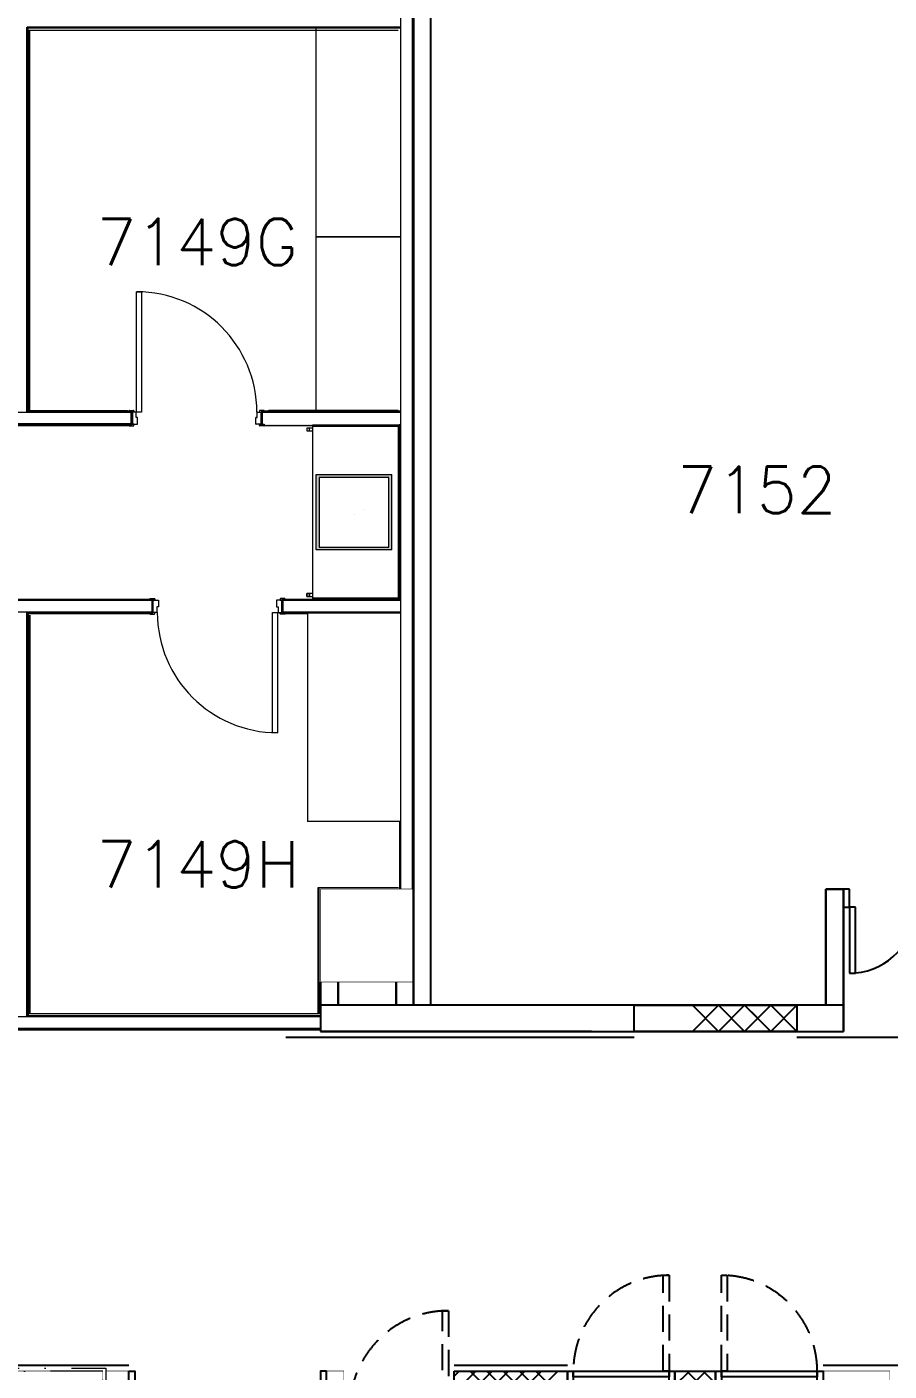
# Model space of a CAD drawing. Header units: millimetres. Extents: x -68474 to 336725, y -113450 to 40976.
# Drawn here: x 201071 to 208494, y -42750 to -31176 of the extents above; entities that cross this region are included whole.
import ezdxf

# ---------------------------------------------------------------- set-up
doc = ezdxf.new("R2010")
doc.units = ezdxf.units.MM
doc.header["$LTSCALE"] = 900
for name, pattern in [('Dash 3mm', [6, 3, -3]), ('DASHDOT', [1, 0.5, -0.25, 0, -0.25]), ('s5152a$0$HIDDEN', [0.375, 0.25, -0.125])]:
    doc.linetypes.add(name, pattern=pattern)
for name, color, linetype, lineweight in [('9', 7, 'Continuous', 5), ('A-DETL-GENF', 92, 'Continuous', 15), ('A-DOOR', 31, 'Continuous', 15), ('A-GENM', 13, 'Continuous', 15), ('A-WALL', 113, 'Continuous', 15), ('EC-7thFloor-s6152$0$EWALL', 3, 'Continuous', 30), ('I-WALL', 2, 'Continuous', 15), ('P-SANR-FIXT', 6, 'Continuous', 15), ('s5152a$0$EWALL', 3, 'Continuous', 30)]:
    doc.layers.add(name, color=color, linetype=linetype, lineweight=lineweight)
for name, color, linetype in [('EC-7thFloor-s6152$0$20', 3, 'Continuous'), ('EC-7thFloor-s6152$0$23', 1, 'Continuous'), ('EC-7thFloor-s6152$0$30', 1, 'Continuous'), ('EC-7thFloor-s6152$0$6', 7, 'Continuous'), ('EC-7thFloor-s6152$0$INNER', 4, 'Continuous'), ('EC-7thFloor-s6152$0$new_wall', 7, 'Continuous'), ('EC-7thFloor-s6152$0$ROOM-NO', 4, 'Continuous'), ('s5152a$0$11', 7, 'Continuous'), ('s5152a$0$20', 7, 'Continuous'), ('s5152a$0$22', 7, 'Continuous'), ('s5152a$0$23', 7, 'Continuous'), ('s5152a$0$30', 7, 'Continuous'), ('s5152a$0$6', 7, 'Continuous'), ('s5152a$0$new_blkwl', 4, 'Continuous'), ('s5152a$0$new_wall', 7, 'Continuous'), ('s5152a$0$ROOM-NO', 4, 'Continuous'), ('s5152a$0$WALL', 1, 'Continuous')]:
    doc.layers.add(name, color=color, linetype=linetype)
doc.styles.add('EC-7thFloor-s6152$0$STANDARD', font='SIMPLEX.SHX')
doc.styles.add('s5152a$0$STANDARD', font='SIMPLEX')

# ---------------------------------------------------------------- blocks, each defined once
blk = doc.blocks.new('s5152a$0$D1700B')
at = {"layer": 's5152a$0$30', "color": 14, "linetype": 'Continuous'}
for points in [[(0, 0), (0.05, 0), (0.05, 0.95), (0.1, 0.95), (0.1, 0.15), (0, 0.15), (0, 0)], [(1.7, 0), (1.65, 0), (1.65, 0.95), (1.6, 0.95), (1.6, 0.15), (1.7, 0.15), (1.7, 0)]]:
    blk.add_lwpolyline(points, dxfattribs=at)
for centre, start, end in [((0.05, 0.15), 0, 90), ((1.650003, 0.15), 90, 180)]:
    blk.add_arc(centre, 0.800001, start, end, dxfattribs=at)
blk = doc.blocks.new('Basic Wall _ A-Gypsum Block-Internal-100mm-WithSkimCoat - ___-2801812-Level 7 - Proposed Works_GBP Submission 1')
at = {"layer": 'I-WALL'}
blk.add_hatch(color=31, dxfattribs=at).paths.add_polyline_path([(204393, -38600), (204403, -38600), (204403, -21400), (204393, -21400), (204393, -37406)], flags=0)
for p, q in [((204403, -21400), (204403, -38600)), ((204403, -38600), (204400, -38600))]:
    blk.add_line(p, q, dxfattribs=at)
blk = doc.blocks.new('Basic Wall _ A-Gypsum Block-Internal-100mm-WithSkimCoat - ___-2801813-Level 7 - Proposed Works_GBP Submission 1')
at = {"layer": 'I-WALL'}
h = blk.add_hatch(color=31, dxfattribs=at)
h.paths.add_polyline_path([(204288, -38600), (204288, -38018), (204278, -38018), (204278, -38600)], flags=0)
h.paths.add_polyline_path([(204278, -36113), (204288, -36113), (204288, -34597), (204278, -34597), (204278, -34605), (204280, -34605), (204280, -36105), (204278, -36105)], flags=0)
h.paths.add_polyline_path([(204278, -34492), (204288, -34492), (204288, -34485), (204278, -34485)], flags=0)
h.paths.add_polyline_path([(204288, -31185), (204288, -31177), (204278, -31177), (204278, -31185)], flags=0)
h.paths.add_polyline_path([(204286, -31072), (204288, -31072), (204287, -28058), (204278, -28058), (204278, -31072)], flags=0)
h.paths.add_polyline_path([(204288, -27953), (204288, -21400), (204278, -21400), (204278, -27953), (204287, -27953)], flags=0)
for p, q in [((204278, -31177), (204278, -31185)), ((204278, -34485), (204278, -34493)), ((204278, -34597), (204278, -34605)), ((204278, -36105), (204278, -36113)), ((204278, -38018), (204278, -38600))]:
    blk.add_line(p, q, dxfattribs=at)
blk = doc.blocks.new('Basic Wall _ A-Gypsum Block-Internal-100mm-WithSkimCoat - ___-2801826-Level 7 - Proposed Works_GBP Submission 1')
at = {"layer": 'I-WALL'}
h = blk.add_hatch(color=31, dxfattribs=at)
h.paths.add_polyline_path([(203559, -31187), (203559, -31185), (204288, -31185), (204288, -31178), (201073, -31178), (201073, -31187), (201894, -31187)], flags=0)
h.paths.add_polyline_path([(200968, -31187), (200968, -31178), (197713, -31178), (197713, -31185), (198481, -31185), (198481, -31187)], flags=0)
for p, q in [((200968, -31187), (198481, -31187)), ((203559, -31187), (201073, -31187))]:
    blk.add_line(p, q, dxfattribs=at)
blk = doc.blocks.new('A-Generic-Doorset-Single_Internal-RyderBP - Type 02 - 1120 x 2100mm _ L20_TBC _ GRP Leaf  _ GRP Frame _ dB-4782836-Level 7 - Proposed Works_GBP Submission 1')
at = {"layer": 'A-DETL-GENF'}
for p, q in [((-532, 52.5), (-532, 63.5)), ((-522, 52.5), (-532, 52.5)), ((-529, 66.5), (-493, 66.5)), ((-522, 54.5), (-522, 52.5)), ((-512, 54.5), (-522, 54.5)), ((-512, 52.5), (-512, 54.5)), ((-490, 52.5), (-512, 52.5)), ((-490, 63.5), (-490, 52.5)), ((590, 63.5), (590, 52.5)), ((590, 63.5), (590, 52.5)), ((590, 52.5), (612, 52.5)), ((590, 52.5), (612, 52.5)), ((629, 66.5), (593, 66.5)), ((629, 66.5), (593, 66.5)), ((612, 54.5), (622, 54.5)), ((612, 52.5), (612, 54.5)), ((612, 54.5), (622, 54.5)), ((612, 52.5), (612, 54.5)), ((622, 54.5), (622, 52.5)), ((622, 54.5), (622, 52.5)), ((622, 52.5), (632, 52.5)), ((622, 52.5), (632, 52.5)), ((632, 52.5), (632, 63.5)), ((632, 52.5), (632, 63.5)), ((-522, -52.5), (-532, -52.5)), ((-532, -52.5), (-532, -63.5)), ((-529, -66.5), (-493, -66.5)), ((-522, -54.5), (-522, -52.5)), ((-512, -54.5), (-522, -54.5)), ((-512, -52.5), (-512, -54.5)), ((-490, -52.5), (-512, -52.5)), ((-490, -63.5), (-490, -52.5)), ((524, -1088.5), (524, -52.5)), ((524, -52.5), (568, -52.5)), ((568, -52.5), (568, -1088.5)), ((590, -52.5), (612, -52.5)), ((590, -63.5), (590, -52.5)), ((590, -52.5), (612, -52.5)), ((590, -63.5), (590, -52.5)), ((629, -66.5), (593, -66.5)), ((629, -66.5), (593, -66.5)), ((612, -52.5), (612, -54.5)), ((612, -52.5), (612, -54.5)), ((612, -54.5), (622, -54.5)), ((612, -54.5), (622, -54.5)), ((622, -52.5), (632, -52.5)), ((622, -54.5), (622, -52.5)), ((622, -52.5), (632, -52.5)), ((622, -54.5), (622, -52.5)), ((632, -52.5), (632, -63.5)), ((632, -52.5), (632, -63.5)), ((568, -1088.5), (524, -1088.5))]:
    blk.add_line(p, q, dxfattribs=at)
for centre, radius, start, end in [((-529, 63.5), 3, 90, 180), ((-493, 63.5), 3, 360, 90), ((593, 63.5), 3, 90, 180), ((593, 63.5), 3, 90, 180), ((629, 63.5), 3, 360, 90), ((629, 63.5), 3, 360, 90), ((-529, -63.5), 3, 180, 270), ((-493, -63.5), 3, 270, 360), ((568, -52.5), 1036, 180, 270), ((593, -63.5), 3, 180, 270), ((593, -63.5), 3, 180, 270), ((629, -63.5), 3, 270, 360), ((629, -63.5), 3, 270, 360)]:
    blk.add_arc(centre, radius, start, end, dxfattribs=at)
at = {"layer": 'A-DOOR'}
for p, q in [((-510, 52.5), (-462, 52.5)), ((-510, 52.5), (-459, 52.5)), ((-503, -52.5), (-503, 52.5)), ((-459, 52.5), (-459, -5.5)), ((-459, 49.5), (-459, -2.5)), ((559, 52.5), (559, -5.5)), ((610, 52.5), (559, 52.5)), ((559, 49.5), (559, -2.5)), ((610, 52.5), (562, 52.5)), ((603, -52.5), (603, 52.5)), ((-474, -52.5), (-510, -52.5)), ((-471, -52.5), (-510, -52.5)), ((-471, -5.5), (-471, -49.5)), ((-462, -5.5), (-471, -5.5)), ((-471, -5.5), (-471, -52.5)), ((-459, -5.5), (-471, -5.5)), ((559, -5.5), (571, -5.5)), ((562, -5.5), (571, -5.5)), ((571, -5.5), (571, -52.5)), ((571, -52.5), (610, -52.5))]:
    blk.add_line(p, q, dxfattribs=at)
for centre, start, end in [((-462, 49.5), 360, 90), ((562, 49.5), 90, 180), ((-474, -49.5), 270, 360), ((-462, -2.5), 270, 360), ((562, -2.5), 180, 270)]:
    blk.add_arc(centre, 3, start, end, dxfattribs=at)
blk = doc.blocks.new('Basic Wall _ A-Gypsum Block-Internal-100mm-WithSkimCoat - ___-2801841-Level 7 - Proposed Works_GBP Submission 1')
at = {"layer": 'I-WALL'}
for points in [[(198778, -36228), (198778, -36218), (197713, -36218), (197713, -36228), (197816, -36228)], [(203488, -36228), (203488, -36218), (203272, -36218), (203272, -36228)]]:
    blk.add_hatch(color=31, dxfattribs=at).paths.add_polyline_path(points, flags=0)
h = blk.add_hatch(color=31, dxfattribs=at)
h.paths.add_polyline_path([(200968, -36228), (200968, -36218), (199898, -36218), (199898, -36228)], flags=0)
h.paths.add_polyline_path([(201073, -36228), (202152, -36228), (202152, -36218), (201073, -36218)], flags=0)
for p, q in [((198778, -36218), (198778, -36228)), ((199898, -36228), (199898, -36218)), ((202152, -36218), (202152, -36228)), ((203272, -36228), (203272, -36218)), ((197713, -36228), (198778, -36228)), ((199898, -36228), (200968, -36228)), ((201073, -36228), (202152, -36228)), ((203272, -36228), (203488, -36228))]:
    blk.add_line(p, q, dxfattribs=at)
blk = doc.blocks.new('Basic Wall _ A-Gypsum Block-Internal-100mm-WithSkimCoat - ___-2801840-Level 7 - Proposed Works_GBP Submission 1')
at = {"layer": 'I-WALL'}
for points in [[(198778, -36113), (198778, -36103), (197713, -36103), (197713, -36113), (197816, -36113)], [(202152, -36113), (202152, -36103), (199898, -36103), (199898, -36113), (201894, -36113)], [(204270, -36113), (204288, -36113), (204288, -36103), (204280, -36103), (204280, -36105), (203530, -36105), (203530, -36103), (203272, -36103), (203272, -36113), (203933, -36113)]]:
    blk.add_hatch(color=31, dxfattribs=at).paths.add_polyline_path(points, flags=0)
for p, q in [((197713, -36103), (198778, -36103)), ((198778, -36103), (198778, -36113)), ((199898, -36113), (199898, -36103)), ((199898, -36103), (202152, -36103)), ((202152, -36103), (202152, -36113)), ((203272, -36113), (203272, -36103)), ((203272, -36103), (203530, -36103)), ((204280, -36103), (204288, -36103))]:
    blk.add_line(p, q, dxfattribs=at)
blk = doc.blocks.new('Basic Wall _ A-Gypsum Block-Internal-100mm-WithSkimCoat - ___-2801884-Level 7 - Proposed Works_GBP Submission 1')
at = {"layer": 'I-WALL'}
for points in [[(198481, -34492), (198871, -34492), (198871, -34482), (198481, -34482), (198481, -34485), (197731, -34485), (197731, -34482), (197713, -34482), (197713, -34492), (197816, -34492)], [(203933, -34492), (204288, -34492), (204288, -34485), (203559, -34485), (203559, -34482), (203093, -34482), (203093, -34492), (203559, -34492)]]:
    blk.add_hatch(color=31, dxfattribs=at).paths.add_polyline_path(points, flags=0)
h = blk.add_hatch(color=31, dxfattribs=at)
h.paths.add_polyline_path([(201973, -34492), (201973, -34482), (201073, -34482), (201073, -34492), (201894, -34492)], flags=0)
h.paths.add_polyline_path([(200968, -34492), (200968, -34482), (199991, -34482), (199991, -34492)], flags=0)
for p, q in [((197713, -34482), (197731, -34482)), ((198481, -34482), (198871, -34482)), ((198871, -34482), (198871, -34492)), ((199991, -34492), (199991, -34482)), ((199991, -34482), (200968, -34482)), ((201073, -34482), (201973, -34482)), ((201973, -34482), (201973, -34492)), ((203093, -34492), (203093, -34482)), ((203093, -34482), (203559, -34482))]:
    blk.add_line(p, q, dxfattribs=at)
blk = doc.blocks.new('Basic Wall _ A-Gypsum Block-Internal-100mm-WithSkimCoat - ___-2801887-Level 7 - Proposed Works_GBP Submission 1')
at = {"layer": 'I-WALL'}
blk.add_hatch(color=31, dxfattribs=at).paths.add_polyline_path([(201073, -34492), (201083, -34492), (201083, -31177), (201073, -31178), (201073, -34492)], flags=0)
blk.add_line((201083, -34492), (201083, -31177), dxfattribs=at)
blk = doc.blocks.new('Basic Wall _ A-Gypsum Block-Internal-100mm-WithSkimCoat - ___-2801888-Level 7 - Proposed Works_GBP Submission 1')
at = {"layer": 'I-WALL'}
blk.add_hatch(color=31, dxfattribs=at).paths.add_polyline_path([(201073, -39698), (201083, -39698), (201083, -36217), (201073, -36217), (201073, -37406)], flags=0)
blk.add_line((201083, -36217), (201083, -39698), dxfattribs=at)
blk = doc.blocks.new('BENCHTOP WITH UPTURN - BENCHTOP - STAINLESS STEEL WITH WET EDGE 1500W-4701872-Level 7 - Proposed Works_GBP Submission 1')
at = {"layer": 'A-GENM', "color": 8, "linetype": 'Dash 3mm', "lineweight": 13}
for p, q in [((0, 707), (0, 728)), ((0, 0), (0, 704)), ((1500, 728), (1500, 0)), ((0, 0), (1492, 0)), ((1495, 0), (1500, 0))]:
    blk.add_line(p, q, dxfattribs=at)
blk = doc.blocks.new('BENCHTOP WITH UPTURN - BENCHTOP - STAINLESS STEEL WITH WET EDGE 1800W-4701873-Level 7 - Proposed Works_GBP Submission 1')
at = {"layer": 'A-GENM', "color": 8, "linetype": 'Dash 3mm', "lineweight": 13}
for p, q in [((0, 0), (0, 728)), ((1800, 728), (1800, 707)), ((1800, 704), (1800, 0)), ((0, 0), (20, 0)), ((23, 0), (1800, 0))]:
    blk.add_line(p, q, dxfattribs=at)
blk = doc.blocks.new('BENCH SS LEGS1  - BENCH STAINLESS STEEL - LEGS-2775747-Level 7 - Proposed Works_GBP Submission 1')
at = {"layer": 'A-GENM', "color": 8, "linetype": 'Dash 3mm', "lineweight": 13}
for p, q in [((25, 775), (25, 800)), ((25, 800), (50, 800)), ((50, 775), (25, 775)), ((25, 775), (25, 750)), ((50, 800), (50, 775)), ((50, 750), (50, 775)), ((1475, 800), (1450, 800)), ((1450, 800), (1450, 775)), ((1450, 775), (1475, 775)), ((1450, 775), (1450, 750)), ((1475, 775), (1475, 800)), ((1475, 750), (1475, 775))]:
    blk.add_line(p, q, dxfattribs=at)
at = {"layer": 'A-GENM'}
for p, q in [((25, 800), (25, 775)), ((50, 800), (25, 800)), ((25, 775), (50, 775)), ((50, 775), (50, 800)), ((1475, 800), (1450, 800)), ((1450, 800), (1450, 775)), ((1450, 775), (1475, 775)), ((1475, 775), (1475, 800))]:
    blk.add_line(p, q, dxfattribs=at)
blk = doc.blocks.new('BENCHTOP WITH UPTURN - BENCHTOP - STAINLESS STEEL WITH WET EDGE WITH SS SINK 1500W-4701870-Level 7 - Proposed Works_GBP Submission 1')
at = {"layer": 'A-GENM', "color": 8, "linetype": 'Dash 3mm', "lineweight": 13}
for p, q in [((10, 750), (0, 750)), ((0, 750), (0, 10)), ((10, 10), (10, 750)), ((1490, 750), (10, 750)), ((1500, 750), (1490, 750)), ((1490, 750), (1490, 10)), ((1500, 10), (1500, 750)), ((0, 10), (1500, 10)), ((1500, 10), (0, 10)), ((0, 10), (0, 0)), ((0, 10), (10, 10)), ((0, 0), (1500, 0)), ((1490, 10), (1500, 10)), ((1500, 0), (1500, 10))]:
    blk.add_line(p, q, dxfattribs=at)
blk = doc.blocks.new('SINK_single - Stainless Steel Sink - 600x600x600D - all stainless steel grade 316  finish-6228318-Level 7 - Proposed Works_GBP Submission 1')
at = {"layer": 'P-SANR-FIXT'}
h = blk.add_hatch(color=51, dxfattribs=at)
h.paths.add_polyline_path([(325, 275), (-325, 275), (-325, -375), (325, -375), (325, 251)], flags=0)
h.paths.add_polyline_path([(300, 250), (300, -350), (-300, -350), (-300, 250), (199, 250)], flags=0)
for p, q in [((-325, -375), (-325, 275)), ((325, 275), (-325, 275)), ((-300, 250), (-300, -350)), ((300, 250), (-300, 250)), ((300, -350), (300, 250)), ((325, 275), (325, -375)), ((-20, 30), (-20, 30)), ((-20, 30), (-20, 30)), ((20, -50), (20, -50)), ((325, -375), (-325, -375)), ((-300, -350), (300, -350))]:
    blk.add_line(p, q, dxfattribs=at)
blk = doc.blocks.new('BENCHTOP WITH UPTURN - BENCHTOP - STAINLESS STEEL WITH WET EDGE 1800W-V17-Level 7 - Proposed Works_GBP Submission 1')
at = {"layer": 'A-GENM', "color": 8, "linetype": 'Dash 3mm', "lineweight": 13}
for p, q in [((1800, 800), (1800, 783)), ((1800, 780), (1800, 0)), ((0, 0), (1800, 0))]:
    blk.add_line(p, q, dxfattribs=at)
blk = doc.blocks.new('Basic Wall _ A-Gypsum Block-Internal-100mm-WithSkimCoat - ___-5039418-Level 7 - Proposed Works_GBP Submission 1')
at = {"layer": 'I-WALL'}
blk.add_hatch(color=31, dxfattribs=at).paths.add_polyline_path([(201894, -39813), (203600, -39813), (203600, -39803), (198878, -39803), (198878, -39813), (199855, -39813)], flags=0)
blk.add_line((198878, -39813), (203600, -39813), dxfattribs=at)
blk = doc.blocks.new('Basic Wall _ A-Gypsum Block-Internal-100mm-WithSkimCoat - ___-5039417-Level 7 - Proposed Works_GBP Submission 1')
at = {"layer": 'I-WALL'}
h = blk.add_hatch(color=31, dxfattribs=at)
h.paths.add_polyline_path([(201894, -39698), (203600, -39698), (203600, -39688), (201073, -39688), (201073, -39698)], flags=0)
h.paths.add_polyline_path([(198878, -39698), (200968, -39697), (200968, -39688), (198878, -39688), (198878, -39695)], flags=0)
for p, q in [((198878, -39698), (198878, -39688)), ((198878, -39688), (200968, -39688)), ((201073, -39688), (203600, -39688))]:
    blk.add_line(p, q, dxfattribs=at)
blk = doc.blocks.new('Basic Wall _ A-Gypsum Block-Internal-100mm-WithSkimCoat - ___-2801885-Level 7 - Proposed Works_GBP Submission 1')
at = {"layer": 'I-WALL'}
for points in [[(198871, -34608), (198871, -34598), (197713, -34598), (197713, -34608), (197816, -34608)], [(201973, -34608), (201973, -34598), (199991, -34598), (199991, -34608), (201894, -34608)], [(204280, -34608), (204288, -34608), (204288, -34598), (203093, -34598), (203093, -34608), (203530, -34608), (203530, -34605), (204280, -34605)]]:
    blk.add_hatch(color=31, dxfattribs=at).paths.add_polyline_path(points, flags=0)
for p, q in [((198871, -34598), (198871, -34608)), ((199991, -34608), (199991, -34598)), ((201973, -34598), (201973, -34608)), ((203093, -34608), (203093, -34598)), ((197713, -34608), (198871, -34608)), ((199991, -34608), (201973, -34608)), ((203093, -34608), (203530, -34608)), ((204280, -34608), (204288, -34608))]:
    blk.add_line(p, q, dxfattribs=at)

msp = doc.modelspace()

# ---------------------------------------------------------------- linework, layer by layer
for p, q in [((208151.82703, -38600), (208100.103, -38600)), ((208151.82703, -38600), (208100.103, -38600)), ((208203.55107, -38755.1721), (208151.82703, -38755.1721)), ((208203.55107, -38755.1721), (208151.82703, -38755.1721))]:
    msp.add_line(p, q)
at = {"layer": '9', "color": 1, "linetype": 'DASHDOT'}
msp.add_lwpolyline([(158050, -49575), (158050, -49550), (158249.9, -49550), (158249.9, -42725), (201749.8, -42725), (201749.8, -49550), (201949.8, -49550), (201949.8, -49575), (201724.8, -49575), (201724.8, -42750), (158275, -42750), (158275, -49575)], close=True, dxfattribs=at)
at = {"layer": 'A-WALL'}
for p, q in [((204290.08709, -38600), (204290.08709, -21400)), ((204290.08709, -38600), (204290.08709, -21400)), ((204390.08709, -38600), (204390.08709, -21400)), ((201090.66556, -34481.41081), (201090.66556, -31205.41081)), ((201090.66556, -31205.41081), (204266.66556, -31205.41081)), ((201093.66556, -31208.41081), (201093.66556, -34478.41081)), ((204266.66556, -31208.41081), (201093.66556, -31208.41081)), ((201938.66556, -34481.41081), (201090.66556, -34481.41081)), ((201093.66556, -34478.41081), (201938.66556, -34478.41081)), ((201938.66556, -34481.41081), (201938.66556, -34478.41081)), ((203153.66556, -34476.76825), (204263.66556, -34476.76825)), ((203153.66556, -34479.76825), (203153.66556, -34476.76825)), ((204266.66556, -34479.76825), (203153.66556, -34479.76825)), ((201972.85046, -34495), (199990.86232, -34495)), ((201972.85046, -34595), (199990.86232, -34595)), ((204287.58709, -34495), (203092.85046, -34495)), ((202152.06257, -36115), (199898.1, -36115)), ((202152.06257, -36215), (199898.1, -36215)), ((204287.58709, -36115), (203272.06257, -36115)), ((204287.58709, -36215), (203272.06257, -36215)), ((201093.31387, -39675.23258), (201093.31387, -36240.23258)), ((201096.31387, -36240.23258), (201096.31387, -39675.23258)), ((203580.1, -39672.23258), (203580.1, -38584.91039)), ((203580.1, -38584.91039), (204267.355, -38584.91039)), ((203583.1, -38587.91039), (203583.1, -39675.23258)), ((204270.355, -38587.91039), (203583.1, -38587.91039)), ((203583.1, -39675.23258), (201093.31387, -39675.23258)), ((201096.31387, -39672.23258), (203580.1, -39672.23258)), ((203600.1, -39700), (198877.6, -39700)), ((203600.1, -39800), (198877.6, -39800))]:
    msp.add_line(p, q, dxfattribs=at)
at = {"layer": 'EC-7thFloor-s6152$0$20', "linetype": 'Continuous'}
for p, q in [((204400, -39600), (204400, -20325)), ((204400, -39600), (204400, -20325)), ((204550, -39600), (204550, -20325)), ((204550, -39600), (204550, -20325)), ((206300, -39600), (203600.1, -39600)), ((206300, -39600), (203600.1, -39600)), ((206300.1, -39825), (206300.1, -39600)), ((206300.1, -39825), (206300.1, -39600)), ((207700.1, -39600), (207700.1, -39825)), ((208100.103, -39600), (207700.1, -39600)), ((207700.1, -39600), (207700.1, -39825)), ((208100.103, -39600), (207700.1, -39600)), ((203600.1, -39825), (206300, -39825)), ((203600.1, -39825), (206300, -39825)), ((207700.1, -39825), (208100.103, -39825)), ((207700.1, -39825), (208100.103, -39825))]:
    msp.add_line(p, q, dxfattribs=at)
at = {"layer": 'EC-7thFloor-s6152$0$20', "color": 14, "linetype": 'Continuous'}
msp.add_lwpolyline([(203600.1, -39825), (206300, -39825), (206300, -39600), (203600.1, -39600)], dxfattribs=at)
msp.add_lwpolyline([(203600.1, -39825), (206300, -39825), (206300, -39600), (203600.1, -39600)], dxfattribs=at)
at = {"layer": 'EC-7thFloor-s6152$0$23', "color": 8, "linetype": 'Continuous'}
msp.add_line((203299.99979, -39875), (206300, -39875), dxfattribs=at)
msp.add_line((203299.99979, -39875), (206300, -39875), dxfattribs=at)
at = {"layer": 'EC-7thFloor-s6152$0$23', "linetype": 'Continuous'}
msp.add_line((207700.1, -39875), (210675.1, -39875), dxfattribs=at)
msp.add_line((207700.1, -39875), (210675.1, -39875), dxfattribs=at)
at = {"layer": 'EC-7thFloor-s6152$0$30', "linetype": 'Continuous'}
for p, q in [((208151.82703, -38755.1721), (208151.82703, -38600)), ((208151.82703, -38755.1721), (208151.82703, -38600)), ((208100.103, -38755.1721), (208151.82703, -38755.1721)), ((208100.103, -38755.1721), (208151.82703, -38755.1721)), ((208151.82703, -38755.1721), (208151.82703, -39324.13648)), ((208151.82703, -38755.1721), (208151.82703, -39324.13648)), ((208203.55107, -39324.13648), (208203.55107, -38755.1721)), ((208203.55107, -39324.13648), (208203.55107, -38755.1721)), ((208151.82703, -39324.13648), (208203.55107, -39324.13648)), ((208151.82703, -39324.13648), (208203.55107, -39324.13648))]:
    msp.add_line(p, q, dxfattribs=at)
msp.add_arc((208151.82703, -38755.1721), 568.96438, 270, 352.950426824, dxfattribs=at)
msp.add_arc((208151.82703, -38755.1721), 568.96438, 270, 352.950426824, dxfattribs=at)
at = {"layer": 'EC-7thFloor-s6152$0$6', "color": 2, "linetype": 'Continuous', "const_width": 5}
msp.add_lwpolyline([(203600, -39400), (204400, -39400), (204400, -38600), (203600, -38600)], close=True, dxfattribs=at)
msp.add_lwpolyline([(203600, -39400), (204400, -39400), (204400, -38600), (203600, -38600)], close=True, dxfattribs=at)
at = {"layer": 'EC-7thFloor-s6152$0$EWALL'}
for p, q in [((207950.103, -39600), (207950.103, -38600)), ((207950.103, -38600), (208100.103, -38600)), ((207950.103, -39600), (207950.103, -38600)), ((207950.103, -38600), (208100.103, -38600)), ((208100.103, -39600), (208100.103, -38600)), ((208100.103, -39600), (208100.103, -38600)), ((206300.1, -39600), (207700.1, -39600)), ((206300.1, -39600), (207700.1, -39600)), ((208100.103, -39825), (208100.103, -39600)), ((208100.103, -39825), (208100.103, -39600)), ((207700.1, -39825), (206300.1, -39825)), ((207700.1, -39825), (206300.1, -39825))]:
    msp.add_line(p, q, dxfattribs=at)
at = {"layer": 'EC-7thFloor-s6152$0$INNER'}
for p, q in [((207025.10023, -39600.00067), (206800.10068, -39825.00022)), ((207025.10023, -39825.00022), (206800.10068, -39600.00067)), ((207025.10023, -39600.00067), (206800.10068, -39825.00022)), ((207025.10023, -39825.00022), (206800.10068, -39600.00067)), ((207250.10023, -39600.00022), (207025.10023, -39825.00022)), ((207250.10023, -39825.00022), (207025.10023, -39600.00022)), ((207250.10023, -39600.00022), (207025.10023, -39825.00022)), ((207250.10023, -39825.00022), (207025.10023, -39600.00022)), ((207362.60023, -39712.50022), (207250.10023, -39600.00022)), ((207362.60023, -39712.50022), (207250.10023, -39600.00022)), ((207475.1, -39825), (207250.10045, -39600.00045)), ((207475.1, -39600.00045), (207250.10045, -39825)), ((207475.1, -39825), (207250.10045, -39600.00045)), ((207475.1, -39600.00045), (207250.10045, -39825)), ((207700.1, -39600), (207475.1, -39825)), ((207700.1, -39825), (207475.1, -39600)), ((207700.1, -39600), (207475.1, -39825)), ((207700.1, -39825), (207475.1, -39600)), ((207362.60023, -39712.50022), (207250.10023, -39825.00022)), ((207362.60023, -39712.50022), (207250.10023, -39825.00022))]:
    msp.add_line(p, q, dxfattribs=at)
at = {"layer": 'EC-7thFloor-s6152$0$new_wall'}
msp.add_line((205931.05166, -39825), (203600.1, -39825), dxfattribs=at)
msp.add_line((205931.05166, -39825), (203600.1, -39825), dxfattribs=at)
at = {"layer": 'I-WALL', "lineweight": 25}
for p, q in [((204392.58709, -38600), (204392.58709, -21400)), ((201072.56257, -31177.5), (204287.58709, -31177.5)), ((201072.56257, -34492.5), (201072.56257, -31177.5)), ((199990.86232, -34597.5), (201972.85046, -34597.5)), ((201972.85046, -34492.5), (201072.56257, -34492.5)), ((201972.85046, -34597.5), (201972.85046, -34492.5)), ((204287.58709, -34492.5), (203092.85046, -34492.5)), ((203092.85046, -34492.5), (203092.85046, -34597.5)), ((202152.06257, -36112.5), (199898.1, -36112.5)), ((201072.56257, -36217.5), (202152.06257, -36217.5)), ((201072.56257, -39697.5), (201072.56257, -36217.5)), ((202152.06257, -36217.5), (202152.06257, -36112.5)), ((204287.58709, -36112.5), (203272.06257, -36112.5)), ((203272.06257, -36112.5), (203272.06257, -36217.5)), ((203272.06257, -36217.5), (204287.58709, -36217.5)), ((203600.1, -39697.5), (201072.56257, -39697.5)), ((203600.1, -39600), (203600.1, -39825)), ((198877.6, -39802.5), (203600.1, -39802.5))]:
    msp.add_line(p, q, dxfattribs=at)
at = {"layer": 's5152a$0$11', "color": 3, "linetype": 'Continuous', "const_width": 5}
for points in [[(201750, -42900), (201750.1, -42750), (201950, -42750), (201950, -43850), (201750, -43850), (201750, -42900), (201750, -42900)], [(207000, -49550), (209350, -49550), (209350, -49350), (208500, -49350), (208500, -42750), (207925, -42750), (207925, -42900), (208300, -42900), (208300, -43650), (203800, -43650), (203800, -42750), (203650, -42750), (203650, -43850), (208300, -43850), (208300, -49350), (207000, -49350), (207000, -49550)]]:
    msp.add_lwpolyline(points, dxfattribs=at)
at = {"layer": 's5152a$0$11', "color": 14, "linetype": 'Continuous'}
for points in [[(204750, -42750), (205725, -42750), (205725, -42900), (204900, -42900), (204900, -43650), (204750, -43650)], [(207000, -42750), (207000, -42900), (206900, -42900), (206900, -43650), (206750, -43650), (206750, -42900), (206650, -42900), (206650, -42750)]]:
    msp.add_lwpolyline(points, close=True, dxfattribs=at)
at = {"layer": 's5152a$0$20', "color": 3, "linetype": 'Continuous', "const_width": 5}
msp.add_lwpolyline([(200105, -42923.8), (201725, -42923.8), (201725, -42750), (200105, -42750)], close=True, dxfattribs=at)
at = {"layer": 's5152a$0$22', "color": 14, "linetype": 'Continuous'}
msp.add_line((204750, -42793.4), (204793.4, -42750), dxfattribs=at)
msp.add_line((204750, -42793.4), (204793.4, -42750), dxfattribs=at)
at = {"layer": 's5152a$0$22', "color": 1, "linetype": 'Continuous'}
for p, q in [((204750, -42934.8), (204934.8, -42750)), ((204750, -42793.4), (204793.4, -42750)), ((204888.3, -42750), (205038.3, -42900)), ((204926.2, -42900), (205076.2, -42750)), ((205029.7, -42750), (205179.7, -42900)), ((205067.6, -42900), (205217.6, -42750)), ((205171.1, -42750), (205321.1, -42900)), ((205209.1, -42900), (205359.1, -42750)), ((205312.5, -42750), (205462.5, -42900)), ((205350.5, -42900), (205500.5, -42750)), ((205453.9, -42750), (205603.9, -42900)), ((205491.9, -42900), (205641.9, -42750)), ((206650, -42874), (206774, -42750)), ((206750, -42915.4), (206915.4, -42750)), ((206752.8, -42750), (206902.8, -42900)), ((206894.3, -42750), (207000, -42855.7))]:
    msp.add_line(p, q, dxfattribs=at)
at = {"layer": 's5152a$0$23', "color": 8, "linetype": 'Continuous'}
for p, q in [((198750, -42700), (201950, -42700)), ((204750, -42700), (205725, -42700)), ((207925, -42700), (210675, -42700))]:
    msp.add_line(p, q, dxfattribs=at)
at = {"layer": 's5152a$0$30', "color": 4, "linetype": 's5152a$0$HIDDEN'}
for points in [[(206600, -41925), (206600, -42750), (206550, -42750), (206550, -41925)], [(207050, -42750), (207050, -41925), (207100, -41925), (207100, -42750)], [(204700, -42230), (204700, -43080), (204650, -43080), (204650, -42230)]]:
    msp.add_lwpolyline(points, close=True, dxfattribs=at)
at = {"layer": 's5152a$0$30', "color": 4, "linetype": 'Continuous'}
for points in [[(205725, -42750), (205775, -42750), (205775, -42900), (205725, -42900)], [(205775, -42750), (206600, -42750), (206600, -42800), (205775, -42800)], [(206600, -42750), (206650, -42750), (206650, -42900), (206600, -42900)], [(207000, -42750), (207050, -42750), (207050, -42900), (207000, -42900)], [(207050, -42750), (207875, -42750), (207875, -42800), (207050, -42800)], [(207875, -42750), (207925, -42750), (207925, -42900), (207875, -42900)]]:
    msp.add_lwpolyline(points, close=True, dxfattribs=at)
at = {"layer": 's5152a$0$30', "color": 4, "linetype": 's5152a$0$HIDDEN'}
for centre, radius, start, end in [((206600, -42750), 825, 90, 180), ((207050, -42750), 825, 0, 90), ((204700, -43080), 850, 90, 180)]:
    msp.add_arc(centre, radius, start, end, dxfattribs=at)
at = {"layer": 's5152a$0$6', "color": 2, "linetype": 'Continuous', "const_width": 5}
msp.add_lwpolyline([(203600, -39400), (204400, -39400), (204400, -38600), (203600, -38600)], close=True, dxfattribs=at)
at = {"layer": 's5152a$0$EWALL'}
for p, q in [((203600, -39400), (203600, -39599.99996)), ((203750.1, -39400), (203750.1, -39599.99996)), ((204250.1, -39400), (204250.1, -39599.99996))]:
    msp.add_line(p, q, dxfattribs=at)
at = {"layer": 's5152a$0$new_blkwl'}
msp.add_line((204400.1, -20325), (204400.1, -39599.99996), dxfattribs=at)
at = {"layer": 's5152a$0$new_wall'}
msp.add_line((204656.51557, -39825), (203600.1, -39825), dxfattribs=at)
at = {"layer": 's5152a$0$WALL'}
msp.add_line((203749.99979, -39399.99996), (203749.99979, -39599.99996), dxfattribs=at)

# ---------------------------------------------------------------- block references
at = {"xscale": 999.9979999999999, "yscale": 999.9979999999999, "zscale": 1000, "rotation": 180}
msp.add_blockref('s5152a$0$D1700B', (203650, -42750), dxfattribs=at)
at = {"layer": 'A-DOOR', "rotation": 180}
msp.add_blockref('A-Generic-Doorset-Single_Internal-RyderBP - Type 02 - 1120 x 2100mm _ L20_TBC _ GRP Leaf  _ GRP Frame _ dB-4782836-Level 7 - Proposed Works_GBP Submission 1', (202582.85046, -34545), dxfattribs=at)
at = {"layer": 'A-DOOR'}
msp.add_blockref('A-Generic-Doorset-Single_Internal-RyderBP - Type 02 - 1120 x 2100mm _ L20_TBC _ GRP Leaf  _ GRP Frame _ dB-4782836-Level 7 - Proposed Works_GBP Submission 1', (202662.06257, -36165), dxfattribs=at)
at = {"layer": 'A-GENM', "color": 8, "linetype": 'Dash 3mm', "lineweight": 13}
for name, p, rotation in [('BENCHTOP WITH UPTURN - BENCHTOP - STAINLESS STEEL WITH WET EDGE 1800W-4701873-Level 7 - Proposed Works_GBP Submission 1', (203559.34401, -31185), 269.9999999999985), ('BENCHTOP WITH UPTURN - BENCHTOP - STAINLESS STEEL WITH WET EDGE 1500W-4701872-Level 7 - Proposed Works_GBP Submission 1', (203559.34401, -32985), 269.9999999999985), ('BENCHTOP WITH UPTURN - BENCHTOP - STAINLESS STEEL WITH WET EDGE WITH SS SINK 1500W-4701870-Level 7 - Proposed Works_GBP Submission 1', (204280.08709, -36105), 89.99999999999909), ('BENCH SS LEGS1  - BENCH STAINLESS STEEL - LEGS-2775747-Level 7 - Proposed Works_GBP Submission 1', (204280.08709, -36105), 90.0000000000005), ('BENCHTOP WITH UPTURN - BENCHTOP - STAINLESS STEEL WITH WET EDGE 1800W-V17-Level 7 - Proposed Works_GBP Submission 1', (203487.58709, -36217.5), 269.999999999999)]:
    msp.add_blockref(name, p, dxfattribs=dict(at, rotation=rotation))
at = {"layer": 'I-WALL'}
for name in ['Basic Wall _ A-Gypsum Block-Internal-100mm-WithSkimCoat - ___-2801813-Level 7 - Proposed Works_GBP Submission 1', 'Basic Wall _ A-Gypsum Block-Internal-100mm-WithSkimCoat - ___-2801812-Level 7 - Proposed Works_GBP Submission 1', 'Basic Wall _ A-Gypsum Block-Internal-100mm-WithSkimCoat - ___-2801826-Level 7 - Proposed Works_GBP Submission 1', 'Basic Wall _ A-Gypsum Block-Internal-100mm-WithSkimCoat - ___-2801887-Level 7 - Proposed Works_GBP Submission 1', 'Basic Wall _ A-Gypsum Block-Internal-100mm-WithSkimCoat - ___-2801884-Level 7 - Proposed Works_GBP Submission 1', 'Basic Wall _ A-Gypsum Block-Internal-100mm-WithSkimCoat - ___-2801885-Level 7 - Proposed Works_GBP Submission 1', 'Basic Wall _ A-Gypsum Block-Internal-100mm-WithSkimCoat - ___-2801840-Level 7 - Proposed Works_GBP Submission 1', 'Basic Wall _ A-Gypsum Block-Internal-100mm-WithSkimCoat - ___-2801841-Level 7 - Proposed Works_GBP Submission 1', 'Basic Wall _ A-Gypsum Block-Internal-100mm-WithSkimCoat - ___-2801888-Level 7 - Proposed Works_GBP Submission 1', 'Basic Wall _ A-Gypsum Block-Internal-100mm-WithSkimCoat - ___-5039417-Level 7 - Proposed Works_GBP Submission 1', 'Basic Wall _ A-Gypsum Block-Internal-100mm-WithSkimCoat - ___-5039418-Level 7 - Proposed Works_GBP Submission 1']:
    msp.add_blockref(name, (0, 0), dxfattribs=at)
at = {"layer": 'P-SANR-FIXT', "rotation": 269.9999999999987}
msp.add_blockref('SINK_single - Stainless Steel Sink - 600x600x600D - all stainless steel grade 316  finish-6228318-Level 7 - Proposed Works_GBP Submission 1', (203937.58709, -35355), dxfattribs=at)

# ---------------------------------------------------------------- texts
at = {"layer": 'EC-7thFloor-s6152$0$ROOM-NO', "style": 'EC-7thFloor-s6152$0$STANDARD'}
msp.add_text('7152', height=400, dxfattribs=at).set_placement((206670.43285, -35362.19048))
msp.add_text('7152', height=400, dxfattribs=at).set_placement((206670.43285, -35362.19048))
at = {"layer": 's5152a$0$ROOM-NO', "style": 's5152a$0$STANDARD'}
for s, p in [('7149G', (201670.73, -33227.83955)), ('7149H', (201670.73, -38587.17131))]:
    msp.add_text(s, height=400, dxfattribs=at).set_placement(p)

doc.saveas('drawing.dxf')
